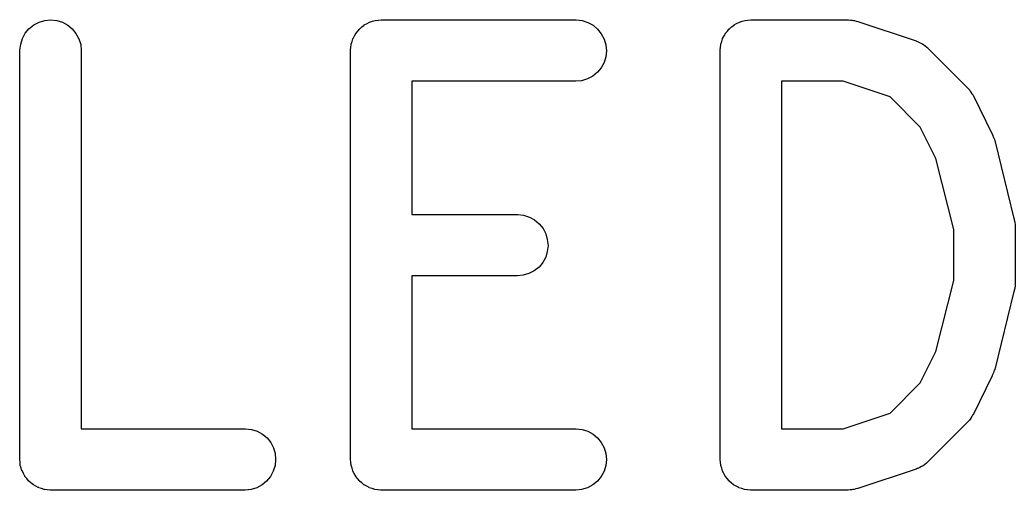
# Model space of a CAD drawing. Extents: x 123.2 to 171.9, y -130.5 to -87.1.
# Drawn here: x 154.926 to 157.362, y -88.263 to -87.113 of the extents above; entities that cross this region are included whole.
import ezdxf

# ---------------------------------------------------------------- set-up
doc = ezdxf.new("R2010")
doc.units = 0
doc.header["$MEASUREMENT"] = 0
doc.layers.add('BLACK', color=7, linetype='CONTINUOUS')

msp = doc.modelspace()

# ---------------------------------------------------------------- linework, layer by layer
at = {"layer": 'BLACK', "linetype": 'CONTINUOUS'}
for p, q in [((154.939, -87.146), (154.948, -87.1348)), ((154.948, -87.1348), (154.96, -87.1256)), ((154.96, -87.1256), (154.973, -87.1188)), ((154.973, -87.1188), (154.987, -87.1147)), ((154.987, -87.1147), (155.001, -87.1134)), ((155.001, -87.1134), (155.016, -87.1149)), ((155.016, -87.1149), (155.03, -87.1192)), ((155.03, -87.1192), (155.043, -87.1262)), ((155.043, -87.1262), (155.054, -87.1355)), ((155.054, -87.1355), (155.063, -87.1469)), ((155.753, -87.1406), (155.758, -87.1352)), ((155.758, -87.1348), (155.763, -87.1304)), ((155.758, -87.135), (155.758, -87.1348)), ((155.758, -87.1352), (155.758, -87.135)), ((155.763, -87.1304), (155.769, -87.1259)), ((155.769, -87.1256), (155.776, -87.1224)), ((155.769, -87.1258), (155.769, -87.1256)), ((155.769, -87.1259), (155.769, -87.1258)), ((155.776, -87.1224), (155.782, -87.119)), ((155.782, -87.1188), (155.789, -87.1168)), ((155.782, -87.119), (155.782, -87.1188)), ((155.782, -87.119), (155.782, -87.119)), ((155.789, -87.1168), (155.796, -87.1148)), ((155.796, -87.1147), (155.803, -87.1141)), ((155.796, -87.1148), (155.796, -87.1147)), ((155.796, -87.1148), (155.796, -87.1148)), ((155.803, -87.1141), (155.81, -87.1134)), ((155.81, -87.1134), (156.287, -87.1134)), ((156.287, -87.1134), (156.288, -87.1134)), ((156.288, -87.1134), (156.302, -87.115)), ((156.302, -87.115), (156.316, -87.1194)), ((156.316, -87.1194), (156.329, -87.1265)), ((156.329, -87.1265), (156.34, -87.1359)), ((156.658, -87.1406), (156.662, -87.1352)), ((156.662, -87.1352), (156.663, -87.135)), ((156.663, -87.1348), (156.668, -87.1304)), ((156.663, -87.135), (156.663, -87.1348)), ((156.668, -87.1304), (156.674, -87.1259)), ((156.674, -87.1256), (156.68, -87.1224)), ((156.674, -87.1258), (156.674, -87.1256)), ((156.674, -87.1259), (156.674, -87.1258)), ((156.68, -87.1224), (156.687, -87.119)), ((156.687, -87.1188), (156.694, -87.1168)), ((156.687, -87.119), (156.687, -87.1188)), ((156.687, -87.119), (156.687, -87.119)), ((156.694, -87.1168), (156.701, -87.1148)), ((156.701, -87.1147), (156.708, -87.1141)), ((156.701, -87.1148), (156.701, -87.1147)), ((156.701, -87.1148), (156.701, -87.1148)), ((156.708, -87.1141), (156.715, -87.1134)), ((156.715, -87.1134), (156.953, -87.1134)), ((156.953, -87.1134), (156.954, -87.1134)), ((156.954, -87.1134), (156.959, -87.1139)), ((156.959, -87.1139), (156.963, -87.114)), ((156.963, -87.114), (156.966, -87.1147)), ((156.966, -87.1147), (156.969, -87.115)), ((156.969, -87.115), (156.973, -87.1163)), ((156.973, -87.1163), (156.977, -87.1172)), ((156.977, -87.1172), (157.12, -87.1648)), ((154.928, -87.1728), (154.932, -87.1588)), ((154.932, -87.1588), (154.939, -87.146)), ((155.063, -87.1469), (155.07, -87.1598)), ((155.07, -87.1598), (155.075, -87.1738)), ((155.739, -87.1661), (155.741, -87.1593)), ((155.741, -87.1591), (155.742, -87.1588)), ((155.741, -87.1593), (155.741, -87.1591)), ((155.742, -87.1588), (155.745, -87.1526)), ((155.745, -87.1526), (155.748, -87.1464)), ((155.748, -87.1462), (155.749, -87.146)), ((155.748, -87.1464), (155.748, -87.1462)), ((155.749, -87.146), (155.753, -87.1406)), ((156.34, -87.1359), (156.349, -87.1473)), ((156.349, -87.1473), (156.356, -87.1603)), ((156.644, -87.1661), (156.646, -87.1593)), ((156.646, -87.1588), (156.65, -87.1526)), ((156.646, -87.1591), (156.646, -87.1588)), ((156.646, -87.1593), (156.646, -87.1591)), ((156.65, -87.1526), (156.653, -87.1464)), ((156.653, -87.146), (156.658, -87.1406)), ((156.653, -87.1462), (156.653, -87.146)), ((156.653, -87.1464), (156.653, -87.1462)), ((154.926, -87.1873), (154.928, -87.1728)), ((155.075, -87.1738), (155.076, -87.1884)), ((155.735, -87.1873), (155.736, -87.1803)), ((155.736, -87.1803), (155.737, -87.1733)), ((155.737, -87.1728), (155.739, -87.1661)), ((155.737, -87.173), (155.737, -87.1728)), ((155.737, -87.1733), (155.737, -87.173)), ((156.356, -87.1603), (156.36, -87.1743)), ((156.36, -87.1743), (156.362, -87.1889)), ((156.64, -87.1873), (156.641, -87.1803)), ((156.641, -87.1803), (156.642, -87.1733)), ((156.642, -87.1728), (156.644, -87.1661)), ((156.642, -87.173), (156.642, -87.1728)), ((156.642, -87.1733), (156.642, -87.173)), ((157.12, -87.1648), (157.121, -87.1652)), ((157.121, -87.1652), (157.123, -87.1661)), ((157.123, -87.1661), (157.125, -87.1668)), ((157.125, -87.1668), (157.13, -87.1692)), ((157.13, -87.1692), (157.134, -87.1713)), ((157.134, -87.1713), (157.136, -87.1726)), ((157.136, -87.1726), (157.138, -87.1737)), ((157.138, -87.1737), (157.142, -87.1769)), ((157.142, -87.1769), (157.146, -87.1799)), ((157.146, -87.1799), (157.148, -87.1816)), ((157.148, -87.1816), (157.149, -87.183)), ((157.149, -87.183), (157.244, -87.2782)), ((154.926, -87.1884), (154.926, -87.1873)), ((154.926, -88.1884), (154.926, -87.1884)), ((155.076, -87.1884), (155.076, -88.1134)), ((155.735, -87.1878), (155.735, -87.1873)), ((155.735, -87.1879), (155.735, -87.1878)), ((155.735, -87.1884), (155.735, -87.1879)), ((155.735, -87.1879), (155.735, -87.1879)), ((155.735, -88.1884), (155.735, -87.1884)), ((156.36, -87.2035), (156.356, -87.2174)), ((156.362, -87.1889), (156.36, -87.2035)), ((156.64, -87.1878), (156.64, -87.1873)), ((156.64, -87.1879), (156.64, -87.1878)), ((156.64, -87.1884), (156.64, -87.1879)), ((156.64, -87.1879), (156.64, -87.1879)), ((156.64, -88.1884), (156.64, -87.1884)), ((156.349, -87.2303), (156.34, -87.2416)), ((156.356, -87.2174), (156.349, -87.2303)), ((156.328, -87.2508), (156.315, -87.2577)), ((156.34, -87.2416), (156.328, -87.2508)), ((156.287, -87.2634), (155.885, -87.2634)), ((155.885, -87.2634), (155.885, -87.5896)), ((156.301, -87.262), (156.287, -87.2634)), ((156.315, -87.2577), (156.301, -87.262)), ((156.79, -87.2634), (156.79, -88.1134)), ((156.941, -87.2634), (156.79, -87.2634)), ((157.056, -87.3016), (156.941, -87.2634)), ((157.244, -87.2782), (157.245, -87.2789)), ((157.245, -87.2789), (157.248, -87.2822)), ((157.13, -87.3757), (157.056, -87.3016)), ((157.248, -87.2822), (157.251, -87.2853)), ((157.251, -87.2853), (157.252, -87.288)), ((157.252, -87.288), (157.254, -87.2904)), ((157.254, -87.2904), (157.256, -87.2941)), ((157.256, -87.2941), (157.259, -87.2977)), ((157.259, -87.2977), (157.306, -87.3929)), ((157.168, -87.4527), (157.13, -87.3757)), ((157.306, -87.3929), (157.307, -87.3939)), ((157.307, -87.3939), (157.307, -87.3942)), ((157.307, -87.3942), (157.307, -87.3945)), ((157.307, -87.3945), (157.309, -87.4011)), ((157.309, -87.4011), (157.312, -87.4076)), ((157.312, -87.4076), (157.312, -87.408)), ((157.312, -87.408), (157.312, -87.4083)), ((157.312, -87.4083), (157.359, -87.5988)), ((157.212, -87.6262), (157.168, -87.4527)), ((155.885, -87.5896), (156.144, -87.5896)), ((156.144, -87.5896), (156.145, -87.5896)), ((156.145, -87.5896), (156.159, -87.5912)), ((156.159, -87.5912), (156.173, -87.5956)), ((156.173, -87.5956), (156.186, -87.6027)), ((156.186, -87.6027), (156.197, -87.6121)), ((156.197, -87.6121), (156.207, -87.6235)), ((157.359, -87.5988), (157.36, -87.5998)), ((157.36, -87.5998), (157.36, -87.6011)), ((157.36, -87.6011), (157.36, -87.6024)), ((157.36, -87.6024), (157.361, -87.6084)), ((157.361, -87.6084), (157.362, -87.6143)), ((157.362, -87.6143), (157.362, -87.6156)), ((157.362, -87.6156), (157.362, -87.617)), ((157.362, -87.617), (157.362, -87.7598)), ((156.207, -87.6235), (156.213, -87.6365)), ((156.213, -87.6365), (156.217, -87.6505)), ((157.212, -87.7506), (157.212, -87.6262)), ((156.217, -87.6505), (156.219, -87.6651)), ((156.219, -87.6651), (156.217, -87.6797)), ((156.213, -87.6936), (156.206, -87.7065)), ((156.217, -87.6797), (156.213, -87.6936)), ((156.197, -87.7178), (156.185, -87.727)), ((156.206, -87.7065), (156.197, -87.7178)), ((156.144, -87.7396), (155.885, -87.7396)), ((155.885, -87.7396), (155.885, -88.1134)), ((156.158, -87.7381), (156.144, -87.7396)), ((156.172, -87.7339), (156.158, -87.7381)), ((156.185, -87.727), (156.172, -87.7339)), ((157.168, -87.9241), (157.212, -87.7506)), ((157.362, -87.7635), (157.361, -87.7695)), ((157.362, -87.7598), (157.362, -87.7609)), ((157.362, -87.7609), (157.362, -87.7622)), ((157.362, -87.7622), (157.362, -87.7635)), ((157.359, -87.778), (157.312, -87.9685)), ((157.36, -87.7767), (157.359, -87.778)), ((157.361, -87.7695), (157.36, -87.7754)), ((157.36, -87.7754), (157.36, -87.7767)), ((157.13, -88.0011), (157.168, -87.9241)), ((157.306, -87.9838), (157.259, -88.0791)), ((157.309, -87.9767), (157.306, -87.9832)), ((157.306, -87.9832), (157.306, -87.9835)), ((157.306, -87.9835), (157.306, -87.9838)), ((157.311, -87.9702), (157.309, -87.9767)), ((157.312, -87.9695), (157.311, -87.9698)), ((157.311, -87.9698), (157.311, -87.9702)), ((157.312, -87.9685), (157.312, -87.9695)), ((157.056, -88.0752), (157.13, -88.0011)), ((156.941, -88.1134), (157.056, -88.0752)), ((157.256, -88.0835), (157.254, -88.0872)), ((157.258, -88.08), (157.256, -88.0835)), ((157.259, -88.0791), (157.258, -88.08)), ((157.244, -88.0986), (157.149, -88.1938)), ((157.247, -88.0953), (157.244, -88.0986)), ((157.25, -88.0923), (157.247, -88.0953)), ((157.252, -88.0897), (157.25, -88.0923)), ((157.254, -88.0872), (157.252, -88.0897)), ((155.076, -88.1134), (155.477, -88.1134)), ((155.477, -88.1134), (155.478, -88.1134)), ((155.478, -88.1134), (155.493, -88.115)), ((155.493, -88.115), (155.507, -88.1194)), ((155.507, -88.1194), (155.52, -88.1265)), ((155.52, -88.1265), (155.531, -88.1359)), ((155.885, -88.1134), (156.287, -88.1134)), ((156.287, -88.1134), (156.288, -88.1134)), ((156.288, -88.1134), (156.302, -88.115)), ((156.302, -88.115), (156.316, -88.1194)), ((156.316, -88.1194), (156.329, -88.1265)), ((156.329, -88.1265), (156.34, -88.1359)), ((156.79, -88.1134), (156.941, -88.1134)), ((155.531, -88.1359), (155.54, -88.1473)), ((155.54, -88.1473), (155.547, -88.1603)), ((156.34, -88.1359), (156.349, -88.1473)), ((156.349, -88.1473), (156.356, -88.1603)), ((155.547, -88.1603), (155.551, -88.1743)), ((155.551, -88.1743), (155.552, -88.1889)), ((156.356, -88.1603), (156.36, -88.1743)), ((156.36, -88.1743), (156.362, -88.1889)), ((154.927, -88.1954), (154.926, -88.1884)), ((154.927, -88.2024), (154.927, -88.1954)), ((154.927, -88.2027), (154.927, -88.2024)), ((154.927, -88.2029), (154.927, -88.2027)), ((154.929, -88.2097), (154.927, -88.2029)), ((155.551, -88.2035), (155.546, -88.2174)), ((155.552, -88.1889), (155.551, -88.2035)), ((155.736, -88.1954), (155.735, -88.1884)), ((155.737, -88.2024), (155.736, -88.1954)), ((155.737, -88.2027), (155.737, -88.2024)), ((155.737, -88.2029), (155.737, -88.2027)), ((155.739, -88.2097), (155.737, -88.2029)), ((156.36, -88.2035), (156.356, -88.2174)), ((156.362, -88.1889), (156.36, -88.2035)), ((156.641, -88.1954), (156.64, -88.1884)), ((156.642, -88.2024), (156.641, -88.1954)), ((156.642, -88.2027), (156.642, -88.2024)), ((156.642, -88.2029), (156.642, -88.2027)), ((156.644, -88.2097), (156.642, -88.2029)), ((157.133, -88.206), (157.129, -88.208)), ((157.135, -88.2047), (157.133, -88.206)), ((157.137, -88.2037), (157.135, -88.2047)), ((157.141, -88.2005), (157.137, -88.2037)), ((157.145, -88.1975), (157.141, -88.2005)), ((157.147, -88.1959), (157.145, -88.1975)), ((157.148, -88.1945), (157.147, -88.1959)), ((157.149, -88.1938), (157.148, -88.1945)), ((154.931, -88.2165), (154.929, -88.2097)), ((154.932, -88.2167), (154.931, -88.2165)), ((154.932, -88.217), (154.932, -88.2167)), ((154.935, -88.2232), (154.932, -88.217)), ((154.938, -88.2294), (154.935, -88.2232)), ((154.938, -88.2297), (154.938, -88.2294)), ((154.938, -88.2299), (154.938, -88.2297)), ((154.943, -88.2354), (154.938, -88.2299)), ((155.539, -88.2303), (155.53, -88.2416)), ((155.546, -88.2174), (155.539, -88.2303)), ((155.741, -88.2165), (155.739, -88.2097)), ((155.741, -88.2167), (155.741, -88.2165)), ((155.741, -88.217), (155.741, -88.2167)), ((155.744, -88.2232), (155.741, -88.217)), ((155.748, -88.2294), (155.744, -88.2232)), ((155.748, -88.2297), (155.748, -88.2294)), ((155.748, -88.2299), (155.748, -88.2297)), ((155.752, -88.2354), (155.748, -88.2299)), ((156.349, -88.2303), (156.34, -88.2416)), ((156.356, -88.2174), (156.349, -88.2303)), ((156.646, -88.2165), (156.644, -88.2097)), ((156.646, -88.2167), (156.646, -88.2165)), ((156.646, -88.217), (156.646, -88.2167)), ((156.649, -88.2232), (156.646, -88.217)), ((156.652, -88.2294), (156.649, -88.2232)), ((156.653, -88.2297), (156.652, -88.2294)), ((156.653, -88.2299), (156.653, -88.2297)), ((156.657, -88.2354), (156.653, -88.2299)), ((157.12, -88.2119), (156.977, -88.2595)), ((157.122, -88.211), (157.12, -88.2119)), ((157.124, -88.2104), (157.122, -88.211)), ((157.129, -88.208), (157.124, -88.2104)), ((154.947, -88.2409), (154.943, -88.2354)), ((154.948, -88.241), (154.947, -88.2409)), ((154.948, -88.2412), (154.948, -88.241)), ((154.953, -88.2457), (154.948, -88.2412)), ((154.959, -88.2503), (154.953, -88.2457)), ((154.959, -88.2504), (154.959, -88.2503)), ((154.959, -88.2506), (154.959, -88.2504)), ((154.965, -88.2539), (154.959, -88.2506)), ((154.971, -88.2573), (154.965, -88.2539)), ((155.519, -88.2508), (155.506, -88.2577)), ((155.53, -88.2416), (155.519, -88.2508)), ((155.757, -88.2409), (155.752, -88.2354)), ((155.757, -88.241), (155.757, -88.2409)), ((155.757, -88.2412), (155.757, -88.241)), ((155.763, -88.2457), (155.757, -88.2412)), ((155.768, -88.2503), (155.763, -88.2457)), ((155.768, -88.2504), (155.768, -88.2503)), ((155.769, -88.2506), (155.768, -88.2504)), ((155.775, -88.2539), (155.769, -88.2506)), ((155.781, -88.2573), (155.775, -88.2539)), ((156.328, -88.2508), (156.315, -88.2577)), ((156.34, -88.2416), (156.328, -88.2508)), ((156.662, -88.2409), (156.657, -88.2354)), ((156.662, -88.241), (156.662, -88.2409)), ((156.662, -88.2412), (156.662, -88.241)), ((156.667, -88.2457), (156.662, -88.2412)), ((156.673, -88.2503), (156.667, -88.2457)), ((156.673, -88.2504), (156.673, -88.2503)), ((156.673, -88.2506), (156.673, -88.2504)), ((156.679, -88.2539), (156.673, -88.2506)), ((156.686, -88.2573), (156.679, -88.2539)), ((154.972, -88.2574), (154.971, -88.2573)), ((154.972, -88.2575), (154.972, -88.2574)), ((154.979, -88.2596), (154.972, -88.2575)), ((154.985, -88.2617), (154.979, -88.2596)), ((154.986, -88.2618), (154.985, -88.2617)), ((154.993, -88.2626), (154.986, -88.2618)), ((154.986, -88.2618), (154.986, -88.2618)), ((155, -88.2634), (154.993, -88.2626)), ((155.001, -88.2634), (155, -88.2634)), ((155, -88.2634), (155, -88.2634)), ((155, -88.2634), (155, -88.2634)), ((155, -88.2634), (155, -88.2634)), ((155.477, -88.2634), (155.001, -88.2634)), ((155.492, -88.262), (155.477, -88.2634)), ((155.506, -88.2577), (155.492, -88.262)), ((155.781, -88.2574), (155.781, -88.2573)), ((155.781, -88.2575), (155.781, -88.2574)), ((155.788, -88.2596), (155.781, -88.2575)), ((155.795, -88.2617), (155.788, -88.2596)), ((155.795, -88.2618), (155.795, -88.2617)), ((155.802, -88.2626), (155.795, -88.2618)), ((155.795, -88.2618), (155.795, -88.2618)), ((155.809, -88.2634), (155.802, -88.2626)), ((155.81, -88.2634), (155.809, -88.2634)), ((156.287, -88.2634), (155.81, -88.2634)), ((155.81, -88.2634), (155.81, -88.2634)), ((155.81, -88.2634), (155.81, -88.2634)), ((155.81, -88.2634), (155.81, -88.2634)), ((156.301, -88.262), (156.287, -88.2634)), ((156.315, -88.2577), (156.301, -88.262)), ((156.686, -88.2574), (156.686, -88.2573)), ((156.686, -88.2575), (156.686, -88.2574)), ((156.693, -88.2596), (156.686, -88.2575)), ((156.7, -88.2617), (156.693, -88.2596)), ((156.7, -88.2618), (156.7, -88.2617)), ((156.707, -88.2626), (156.7, -88.2618)), ((156.7, -88.2618), (156.7, -88.2618)), ((156.714, -88.2634), (156.707, -88.2626)), ((156.715, -88.2634), (156.714, -88.2634)), ((156.953, -88.2634), (156.715, -88.2634)), ((156.715, -88.2634), (156.715, -88.2634)), ((156.715, -88.2634), (156.715, -88.2634)), ((156.715, -88.2634), (156.715, -88.2634)), ((156.958, -88.263), (156.953, -88.2634)), ((156.962, -88.2629), (156.958, -88.263)), ((156.965, -88.2623), (156.962, -88.2629)), ((156.968, -88.262), (156.965, -88.2623)), ((156.972, -88.2607), (156.968, -88.262)), ((156.976, -88.2599), (156.972, -88.2607)), ((156.977, -88.2595), (156.976, -88.2599))]:
    msp.add_line(p, q, dxfattribs=at)

doc.saveas('drawing.dxf')
